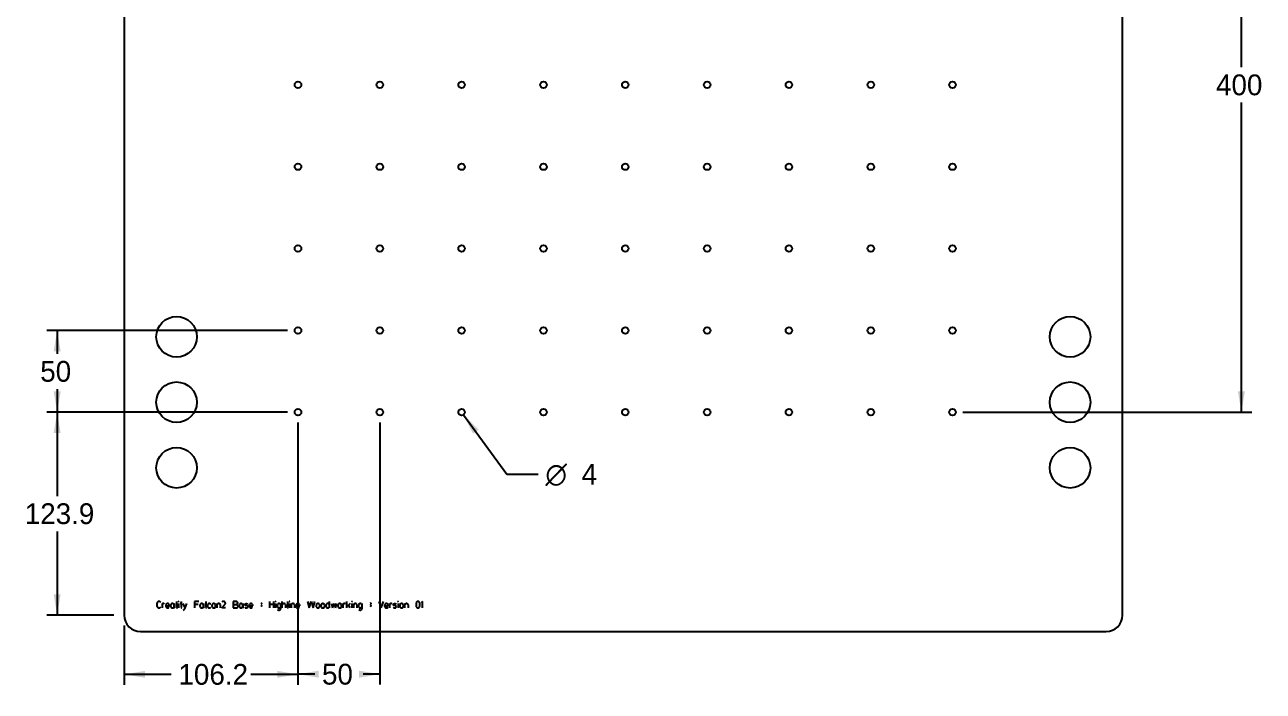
# Model space of a CAD drawing. Header units: millimetres. Extents: x -41 to 716, y -17 to 798.
# Drawn here: x -41 to 716, y -17 to 391 of the extents above; entities that cross this region are included whole.
import ezdxf
from ezdxf.enums import TextEntityAlignment as Align

# ---------------------------------------------------------------- set-up
doc = ezdxf.new("R2010")
doc.units = ezdxf.units.MM
for name, color, linetype in [('Alignment_Hole_Dimensions', 7, 'Continuous'), ('Alignment_Holes', 7, 'Continuous'), ('Feet_Insets', 7, 'Continuous'), ('Highline_Woodworking', 7, 'Continuous'), ('Outside_Edge', 7, 'Continuous')]:
    doc.layers.add(name, color=color, linetype=linetype)
doc.styles.add('SEACAD_Solid_Edge_ANSI', font='seans.ttf')
doc.styles.add('SEACAD_Solid_Edge_ANSI1_Symbols', font='semeca1.ttf')
doc.dimstyles.new('ANSI_(mm)', dxfattribs={"dimtxt": 12.7, "dimasz": 12.7, "dimexe": 6.35, "dimexo": 6.35, "dimgap": 3.175, "dimtad": 0, "dimtih": 1, "dimtoh": 1, "dimdsep": 46, "dimtxsty": 'SEACAD_Solid_Edge_ANSI', "dimblk1": '_SE_FILLED', "dimblk2": '_SE_FILLED', "dimsah": 1, "dimcen": 6.35, "dimadec": 0, "dimazin": 0, "dimtfac": 0.8, "dimtofl": 0, "dimtmove": 0, "dimatfit": 3, "dimfxl": 1, "dimtolj": 1, "dimarcsym": 0})

# ---------------------------------------------------------------- blocks, each defined once
blk = doc.blocks.new('SE1')
at = {"layer": 'Outside_Edge', "color": 7, "linetype": 'Continuous'}
for p, q in [((620, 724), (30, 724)), ((20, 714), (20, 30)), ((630, 30), (630, 714)), ((30, 20), (620, 20))]:
    blk.add_line(p, q, dxfattribs=at)
for centre, start, end in [((30, 714), 90, 180), ((620, 714), 0, 90), ((30, 30), 180, 270), ((620, 30), 270, 0)]:
    blk.add_arc(centre, 10, start, end, dxfattribs=at)
blk = doc.blocks.new('SE')
at = {"layer": 'Outside_Edge'}
blk.add_blockref('SE1', (0, 0), dxfattribs=at)
blk = doc.blocks.new('SE3')
at = {"layer": 'Highline_Woodworking', "color": 7, "linetype": 'Continuous'}
for p, q in [((40.25, 37.875), (40.125, 37.625)), ((40.5, 38.125), (40.25, 37.875)), ((40.75, 38.25), (40.5, 38.125)), ((41.125, 38.375), (40.75, 38.25)), ((41.375, 38.375), (41.125, 38.375)), ((41.75, 38.25), (41.375, 38.375)), ((42, 38.125), (41.75, 38.25)), ((42.25, 37.875), (42, 38.125)), ((42.375, 37.625), (42.25, 37.875)), ((40.125, 37.625), (40, 37.125)), ((40, 37.125), (40, 35.625)), ((40, 35.625), (40.125, 35.125)), ((40.125, 35.125), (40.25, 34.875)), ((40.25, 34.875), (40.5, 34.625)), ((40.5, 34.625), (40.75, 34.5)), ((40.75, 34.5), (41.125, 34.375)), ((41.125, 34.375), (41.375, 34.375)), ((41.375, 34.375), (41.75, 34.5)), ((41.75, 34.5), (42, 34.625)), ((42, 34.625), (42.25, 34.875)), ((42.25, 34.875), (42.375, 35.125))]:
    blk.add_line(p, q, dxfattribs=at)
blk = doc.blocks.new('SE2')
at = {"layer": 'Highline_Woodworking'}
blk.add_blockref('SE3', (0, 0), dxfattribs=at)
blk = doc.blocks.new('SE5')
at = {"layer": 'Highline_Woodworking', "color": 7, "linetype": 'Continuous'}
for p, q in [((43.25, 36.625), (43.125, 36.25)), ((43.5, 36.875), (43.25, 36.625)), ((43.875, 37), (43.5, 36.875)), ((44.125, 37), (43.875, 37)), ((44.5, 36.875), (44.125, 37)), ((44.625, 36.75), (44.5, 36.875))]:
    blk.add_line(p, q, dxfattribs=at)
blk = doc.blocks.new('SE4')
at = {"layer": 'Highline_Woodworking'}
blk.add_blockref('SE5', (0, 0), dxfattribs=at)
blk = doc.blocks.new('SE7')
at = {"layer": 'Highline_Woodworking', "color": 7, "linetype": 'Continuous'}
for p, q in [((45.5, 36.375), (45.375, 36)), ((45.375, 36), (45.375, 35.375)), ((45.375, 35.75), (47.625, 35.75)), ((45.375, 35.375), (45.5, 35)), ((45.75, 36.75), (45.5, 36.375)), ((45.5, 35), (45.75, 34.625)), ((46, 36.875), (45.75, 36.75)), ((45.75, 34.625), (46, 34.5)), ((46.375, 37), (46, 36.875)), ((46, 34.5), (46.375, 34.375)), ((46.625, 37), (46.375, 37)), ((46.375, 34.375), (46.625, 34.375)), ((47, 36.875), (46.625, 37)), ((46.625, 34.375), (47, 34.5)), ((47.25, 36.75), (47, 36.875)), ((47, 34.5), (47.25, 34.625)), ((47.5, 36.375), (47.25, 36.75)), ((47.25, 34.625), (47.5, 34.875)), ((47.625, 36), (47.5, 36.375)), ((47.625, 35.75), (47.625, 36))]:
    blk.add_line(p, q, dxfattribs=at)
blk = doc.blocks.new('SE6')
at = {"layer": 'Highline_Woodworking'}
blk.add_blockref('SE7', (0, 0), dxfattribs=at)
blk = doc.blocks.new('SE9')
at = {"layer": 'Highline_Woodworking', "color": 7, "linetype": 'Continuous'}
for p, q in [((48.5, 36.375), (48.375, 35.875)), ((48.375, 35.875), (48.375, 35.375)), ((48.375, 35.375), (48.5, 35)), ((48.75, 36.75), (48.5, 36.375)), ((48.5, 35), (48.75, 34.625)), ((49, 36.875), (48.75, 36.75)), ((48.75, 34.625), (49, 34.5)), ((49.375, 37), (49, 36.875)), ((49, 34.5), (49.375, 34.375)), ((49.625, 37), (49.375, 37)), ((49.375, 34.375), (49.625, 34.375)), ((50, 36.875), (49.625, 37)), ((49.625, 34.375), (50, 34.5)), ((50.25, 36.75), (50, 36.875)), ((50, 34.5), (50.25, 34.625)), ((50.5, 36.375), (50.25, 36.75)), ((50.25, 34.625), (50.5, 35)), ((50.625, 36), (50.5, 36.375)), ((50.5, 35), (50.625, 35.375)), ((50.625, 35.375), (50.625, 36))]:
    blk.add_line(p, q, dxfattribs=at)
blk = doc.blocks.new('SE8')
at = {"layer": 'Highline_Woodworking'}
blk.add_blockref('SE9', (0, 0), dxfattribs=at)
blk = doc.blocks.new('SE11')
at = {"layer": 'Highline_Woodworking', "color": 7, "linetype": 'Continuous'}
for p, q in [((50.625, 37), (50.625, 34.75)), ((50.625, 34.75), (51, 34.375))]:
    blk.add_line(p, q, dxfattribs=at)
blk = doc.blocks.new('SE10')
at = {"layer": 'Highline_Woodworking'}
blk.add_blockref('SE11', (0, 0), dxfattribs=at)
blk = doc.blocks.new('SE13')
at = {"layer": 'Highline_Woodworking', "color": 7, "linetype": 'Continuous'}
for p, q in [((52, 38.375), (52, 34.625)), ((52, 34.625), (52.25, 34.375)), ((52.25, 34.375), (52.5, 34.375))]:
    blk.add_line(p, q, dxfattribs=at)
blk = doc.blocks.new('SE12')
at = {"layer": 'Highline_Woodworking'}
blk.add_blockref('SE13', (0, 0), dxfattribs=at)
blk = doc.blocks.new('SE15')
at = {"layer": 'Highline_Woodworking', "color": 7, "linetype": 'Continuous'}
for p, q in [((53.25, 38.375), (53.125, 38.25)), ((53.125, 38.25), (53.25, 38.125)), ((53.375, 38.25), (53.25, 38.375)), ((53.25, 38.125), (53.375, 38.25))]:
    blk.add_line(p, q, dxfattribs=at)
blk = doc.blocks.new('SE14')
at = {"layer": 'Highline_Woodworking'}
blk.add_blockref('SE15', (0, 0), dxfattribs=at)
blk = doc.blocks.new('SE17')
at = {"layer": 'Highline_Woodworking', "color": 7, "linetype": 'Continuous'}
for p, q in [((54.75, 38.375), (54.75, 34.625)), ((54.75, 34.625), (55, 34.375)), ((55, 34.375), (55.25, 34.375))]:
    blk.add_line(p, q, dxfattribs=at)
blk = doc.blocks.new('SE16')
at = {"layer": 'Highline_Woodworking'}
blk.add_blockref('SE17', (0, 0), dxfattribs=at)
blk = doc.blocks.new('SE19')
at = {"layer": 'Highline_Woodworking', "color": 7, "linetype": 'Continuous'}
for p, q in [((56, 33), (56.5, 33.125)), ((56.5, 33.125), (57, 33.75)), ((57, 33.75), (58.25, 37))]:
    blk.add_line(p, q, dxfattribs=at)
blk = doc.blocks.new('SE18')
at = {"layer": 'Highline_Woodworking'}
blk.add_blockref('SE19', (0, 0), dxfattribs=at)
blk = doc.blocks.new('SE21')
at = {"layer": 'Highline_Woodworking', "color": 7, "linetype": 'Continuous'}
for p, q in [((65.625, 38.375), (63, 38.375)), ((63, 38.375), (63, 34.375))]:
    blk.add_line(p, q, dxfattribs=at)
blk = doc.blocks.new('SE20')
at = {"layer": 'Highline_Woodworking'}
blk.add_blockref('SE21', (0, 0), dxfattribs=at)
blk = doc.blocks.new('SE23')
at = {"layer": 'Highline_Woodworking', "color": 7, "linetype": 'Continuous'}
for p, q in [((66.375, 36.375), (66.25, 35.875)), ((66.25, 35.875), (66.25, 35.375)), ((66.25, 35.375), (66.375, 35)), ((66.625, 36.75), (66.375, 36.375)), ((66.375, 35), (66.625, 34.625)), ((66.875, 36.875), (66.625, 36.75)), ((66.625, 34.625), (66.875, 34.5)), ((67.25, 37), (66.875, 36.875)), ((66.875, 34.5), (67.25, 34.375)), ((67.5, 37), (67.25, 37)), ((67.25, 34.375), (67.5, 34.375)), ((67.875, 36.875), (67.5, 37)), ((67.5, 34.375), (67.875, 34.5)), ((68.125, 36.75), (67.875, 36.875)), ((67.875, 34.5), (68.125, 34.625)), ((68.375, 36.375), (68.125, 36.75)), ((68.125, 34.625), (68.375, 35)), ((68.5, 36), (68.375, 36.375)), ((68.375, 35), (68.5, 35.375)), ((68.5, 35.375), (68.5, 36))]:
    blk.add_line(p, q, dxfattribs=at)
blk = doc.blocks.new('SE22')
at = {"layer": 'Highline_Woodworking'}
blk.add_blockref('SE23', (0, 0), dxfattribs=at)
blk = doc.blocks.new('SE25')
at = {"layer": 'Highline_Woodworking', "color": 7, "linetype": 'Continuous'}
for p, q in [((68.5, 37), (68.5, 34.75)), ((68.5, 34.75), (68.875, 34.375))]:
    blk.add_line(p, q, dxfattribs=at)
blk = doc.blocks.new('SE24')
at = {"layer": 'Highline_Woodworking'}
blk.add_blockref('SE25', (0, 0), dxfattribs=at)
blk = doc.blocks.new('SE27')
at = {"layer": 'Highline_Woodworking', "color": 7, "linetype": 'Continuous'}
for p, q in [((69.875, 38.375), (69.875, 34.625)), ((69.875, 34.625), (70.125, 34.375)), ((70.125, 34.375), (70.375, 34.375))]:
    blk.add_line(p, q, dxfattribs=at)
blk = doc.blocks.new('SE26')
at = {"layer": 'Highline_Woodworking'}
blk.add_blockref('SE27', (0, 0), dxfattribs=at)
blk = doc.blocks.new('SE29')
at = {"layer": 'Highline_Woodworking', "color": 7, "linetype": 'Continuous'}
for p, q in [((71, 36.375), (70.875, 36)), ((70.875, 36), (70.875, 35.375)), ((70.875, 35.375), (71, 35)), ((71.5, 36.875), (71, 36.375)), ((71, 35), (71.25, 34.625)), ((71.25, 34.625), (71.5, 34.5)), ((71.875, 37), (71.5, 36.875)), ((71.5, 34.5), (71.875, 34.375)), ((72.125, 37), (71.875, 37)), ((71.875, 34.375), (72.125, 34.375)), ((72.5, 36.875), (72.125, 37)), ((72.125, 34.375), (72.5, 34.5)), ((72.75, 36.75), (72.5, 36.875)), ((72.5, 34.5), (72.75, 34.625)), ((72.875, 36.625), (72.75, 36.75)), ((72.75, 34.625), (72.875, 34.75))]:
    blk.add_line(p, q, dxfattribs=at)
blk = doc.blocks.new('SE28')
at = {"layer": 'Highline_Woodworking'}
blk.add_blockref('SE29', (0, 0), dxfattribs=at)
blk = doc.blocks.new('SE31')
at = {"layer": 'Highline_Woodworking', "color": 7, "linetype": 'Continuous'}
for p, q in [((73.75, 36.375), (73.625, 35.875)), ((73.625, 35.875), (73.625, 35.375)), ((73.625, 35.375), (73.75, 35)), ((74, 36.75), (73.75, 36.375)), ((73.75, 35), (74, 34.625)), ((74.25, 36.875), (74, 36.75)), ((74, 34.625), (74.25, 34.5)), ((74.625, 37), (74.25, 36.875)), ((74.25, 34.5), (74.625, 34.375)), ((74.875, 37), (74.625, 37)), ((74.625, 34.375), (74.875, 34.375)), ((75.25, 36.875), (74.875, 37)), ((74.875, 34.375), (75.25, 34.5)), ((75.5, 36.75), (75.25, 36.875)), ((75.25, 34.5), (75.5, 34.625)), ((75.75, 36.375), (75.5, 36.75)), ((75.5, 34.625), (75.75, 35)), ((75.875, 36), (75.75, 36.375)), ((75.75, 35), (75.875, 35.375)), ((75.875, 35.375), (75.875, 36))]:
    blk.add_line(p, q, dxfattribs=at)
blk = doc.blocks.new('SE30')
at = {"layer": 'Highline_Woodworking'}
blk.add_blockref('SE31', (0, 0), dxfattribs=at)
blk = doc.blocks.new('SE33')
at = {"layer": 'Highline_Woodworking', "color": 7, "linetype": 'Continuous'}
for p, q in [((76.75, 36.375), (76.625, 36)), ((77, 36.75), (76.75, 36.375)), ((77.25, 36.875), (77, 36.75)), ((77.625, 37), (77.25, 36.875)), ((77.875, 37), (77.625, 37)), ((78.25, 36.875), (77.875, 37)), ((78.5, 36.75), (78.25, 36.875)), ((78.75, 36.375), (78.5, 36.75)), ((78.875, 36), (78.75, 36.375)), ((78.875, 34.375), (78.875, 36))]:
    blk.add_line(p, q, dxfattribs=at)
blk = doc.blocks.new('SE32')
at = {"layer": 'Highline_Woodworking'}
blk.add_blockref('SE33', (0, 0), dxfattribs=at)
blk = doc.blocks.new('SE35')
at = {"layer": 'Highline_Woodworking', "color": 7, "linetype": 'Continuous'}
for p, q in [((79.875, 38.125), (79.625, 37.875)), ((80.125, 38.25), (79.875, 38.125)), ((80.5, 38.375), (80.125, 38.25)), ((80.75, 38.375), (80.5, 38.375)), ((81.25, 38.25), (80.75, 38.375)), ((81.5, 38.125), (81.25, 38.25)), ((81.75, 37.75), (81.5, 38.125)), ((79.625, 34.375), (81.75, 36.75)), ((81.875, 34.375), (79.625, 34.375)), ((81.875, 37.375), (81.75, 37.75)), ((81.75, 36.75), (81.875, 37.125)), ((81.875, 37.125), (81.875, 37.375))]:
    blk.add_line(p, q, dxfattribs=at)
blk = doc.blocks.new('SE34')
at = {"layer": 'Highline_Woodworking'}
blk.add_blockref('SE35', (0, 0), dxfattribs=at)
blk = doc.blocks.new('SE37')
at = {"layer": 'Highline_Woodworking', "color": 7, "linetype": 'Continuous'}
for p, q in [((88.375, 38.375), (86.625, 38.375)), ((86.625, 38.375), (86.625, 34.375)), ((88.875, 38.25), (88.375, 38.375)), ((89.25, 37.875), (88.875, 38.25)), ((89.375, 37.5), (89.25, 37.875)), ((86.625, 36.375), (88.375, 36.375)), ((88.375, 36.375), (88.875, 36.5)), ((88.875, 36.5), (89.25, 36.875)), ((89.25, 36.875), (89.375, 37.25)), ((89.375, 37.25), (89.375, 37.5))]:
    blk.add_line(p, q, dxfattribs=at)
blk = doc.blocks.new('SE36')
at = {"layer": 'Highline_Woodworking'}
blk.add_blockref('SE37', (0, 0), dxfattribs=at)
blk = doc.blocks.new('SE39')
at = {"layer": 'Highline_Woodworking', "color": 7, "linetype": 'Continuous'}
for p, q in [((86.625, 34.375), (88.625, 34.375)), ((88.625, 36.375), (88.375, 36.375)), ((89.125, 36.25), (88.625, 36.375)), ((88.625, 34.375), (89.125, 34.5)), ((89.5, 35.875), (89.125, 36.25)), ((89.125, 34.5), (89.5, 34.875)), ((89.625, 35.5), (89.5, 35.875)), ((89.5, 34.875), (89.625, 35.25)), ((89.625, 35.25), (89.625, 35.5))]:
    blk.add_line(p, q, dxfattribs=at)
blk = doc.blocks.new('SE38')
at = {"layer": 'Highline_Woodworking'}
blk.add_blockref('SE39', (0, 0), dxfattribs=at)
blk = doc.blocks.new('SE41')
at = {"layer": 'Highline_Woodworking', "color": 7, "linetype": 'Continuous'}
for p, q in [((90.375, 36.375), (90.25, 35.875)), ((90.25, 35.875), (90.25, 35.375)), ((90.25, 35.375), (90.375, 35)), ((90.625, 36.75), (90.375, 36.375)), ((90.375, 35), (90.625, 34.625)), ((90.875, 36.875), (90.625, 36.75)), ((90.625, 34.625), (90.875, 34.5)), ((91.25, 37), (90.875, 36.875)), ((90.875, 34.5), (91.25, 34.375)), ((91.5, 37), (91.25, 37)), ((91.25, 34.375), (91.5, 34.375)), ((91.875, 36.875), (91.5, 37)), ((91.5, 34.375), (91.875, 34.5)), ((92.125, 36.75), (91.875, 36.875)), ((91.875, 34.5), (92.125, 34.625)), ((92.375, 36.375), (92.125, 36.75)), ((92.125, 34.625), (92.375, 35)), ((92.5, 36), (92.375, 36.375)), ((92.375, 35), (92.5, 35.375)), ((92.5, 35.375), (92.5, 36))]:
    blk.add_line(p, q, dxfattribs=at)
blk = doc.blocks.new('SE40')
at = {"layer": 'Highline_Woodworking'}
blk.add_blockref('SE41', (0, 0), dxfattribs=at)
blk = doc.blocks.new('SE43')
at = {"layer": 'Highline_Woodworking', "color": 7, "linetype": 'Continuous'}
for p, q in [((92.5, 37), (92.5, 34.75)), ((92.5, 34.75), (92.875, 34.375))]:
    blk.add_line(p, q, dxfattribs=at)
blk = doc.blocks.new('SE42')
at = {"layer": 'Highline_Woodworking'}
blk.add_blockref('SE43', (0, 0), dxfattribs=at)
blk = doc.blocks.new('SE45')
at = {"layer": 'Highline_Woodworking', "color": 7, "linetype": 'Continuous'}
for p, q in [((93.625, 34.75), (94, 34.5)), ((93.75, 36.5), (93.875, 36.75)), ((93.75, 36.25), (93.75, 36.5)), ((93.875, 36), (93.75, 36.25)), ((93.875, 36.75), (94, 36.875)), ((94, 35.875), (93.875, 36)), ((94, 36.875), (94.5, 37)), ((95.125, 35.625), (94, 35.875)), ((94, 34.5), (94.5, 34.375)), ((94.5, 37), (94.75, 37)), ((94.5, 34.375), (94.875, 34.375)), ((94.75, 37), (95.25, 36.875)), ((94.875, 34.375), (95.25, 34.5)), ((95.5, 35.375), (95.125, 35.625)), ((95.25, 36.875), (95.375, 36.75)), ((95.25, 34.5), (95.5, 34.75)), ((95.625, 35.125), (95.5, 35.375)), ((95.5, 34.75), (95.625, 35)), ((95.625, 35), (95.625, 35.125))]:
    blk.add_line(p, q, dxfattribs=at)
blk = doc.blocks.new('SE44')
at = {"layer": 'Highline_Woodworking'}
blk.add_blockref('SE45', (0, 0), dxfattribs=at)
blk = doc.blocks.new('SE47')
at = {"layer": 'Highline_Woodworking', "color": 7, "linetype": 'Continuous'}
for p, q in [((96.5, 36.375), (96.375, 36)), ((96.375, 36), (96.375, 35.375)), ((96.375, 35.75), (98.625, 35.75)), ((96.375, 35.375), (96.5, 35)), ((96.75, 36.75), (96.5, 36.375)), ((96.5, 35), (96.75, 34.625)), ((97, 36.875), (96.75, 36.75)), ((96.75, 34.625), (97, 34.5)), ((97.375, 37), (97, 36.875)), ((97, 34.5), (97.375, 34.375)), ((97.625, 37), (97.375, 37)), ((97.375, 34.375), (97.625, 34.375)), ((98, 36.875), (97.625, 37)), ((97.625, 34.375), (98, 34.5)), ((98.25, 36.75), (98, 36.875)), ((98, 34.5), (98.25, 34.625)), ((98.5, 36.375), (98.25, 36.75)), ((98.25, 34.625), (98.5, 34.875)), ((98.625, 36), (98.5, 36.375)), ((98.625, 35.75), (98.625, 36))]:
    blk.add_line(p, q, dxfattribs=at)
blk = doc.blocks.new('SE46')
at = {"layer": 'Highline_Woodworking'}
blk.add_blockref('SE47', (0, 0), dxfattribs=at)
blk = doc.blocks.new('SE49')
at = {"layer": 'Highline_Woodworking', "color": 7, "linetype": 'Continuous'}
for p, q in [((103.875, 37.375), (103.625, 37.125)), ((103.625, 37.125), (103.875, 36.875)), ((103.875, 37.375), (103.875, 36.875)), ((104.125, 37.125), (103.875, 37.375)), ((103.875, 36.875), (104.125, 37.125))]:
    blk.add_line(p, q, dxfattribs=at)
blk = doc.blocks.new('SE48')
at = {"layer": 'Highline_Woodworking'}
blk.add_blockref('SE49', (0, 0), dxfattribs=at)
blk = doc.blocks.new('SE51')
at = {"layer": 'Highline_Woodworking', "color": 7, "linetype": 'Continuous'}
for p, q in [((103.875, 35.875), (103.625, 35.625)), ((103.625, 35.625), (103.875, 35.375)), ((103.875, 35.875), (103.875, 35.375)), ((104.125, 35.625), (103.875, 35.875)), ((103.875, 35.375), (104.125, 35.625))]:
    blk.add_line(p, q, dxfattribs=at)
blk = doc.blocks.new('SE50')
at = {"layer": 'Highline_Woodworking'}
blk.add_blockref('SE51', (0, 0), dxfattribs=at)
blk = doc.blocks.new('SE53')
at = {"layer": 'Highline_Woodworking', "color": 7, "linetype": 'Continuous'}
for p, q in [((112.5, 38.375), (112.375, 38.25)), ((112.375, 38.25), (112.5, 38.125)), ((112.625, 38.25), (112.5, 38.375)), ((112.5, 38.125), (112.625, 38.25))]:
    blk.add_line(p, q, dxfattribs=at)
blk = doc.blocks.new('SE52')
at = {"layer": 'Highline_Woodworking'}
blk.add_blockref('SE53', (0, 0), dxfattribs=at)
blk = doc.blocks.new('SE55')
at = {"layer": 'Highline_Woodworking', "color": 7, "linetype": 'Continuous'}
for p, q in [((113.625, 36.375), (113.5, 35.875)), ((113.5, 35.875), (113.5, 35.375)), ((113.5, 35.375), (113.625, 35)), ((113.875, 36.75), (113.625, 36.375)), ((113.625, 35), (113.875, 34.625)), ((114.125, 36.875), (113.875, 36.75)), ((113.875, 34.625), (114.125, 34.5)), ((114.5, 37), (114.125, 36.875)), ((114.125, 34.5), (114.5, 34.375)), ((114.75, 37), (114.5, 37)), ((114.5, 34.375), (114.75, 34.375)), ((115.125, 36.875), (114.75, 37)), ((114.75, 34.375), (115.125, 34.5)), ((115.375, 36.75), (115.125, 36.875)), ((115.125, 34.5), (115.375, 34.625)), ((115.625, 36.375), (115.375, 36.75)), ((115.375, 34.625), (115.625, 35)), ((115.75, 36), (115.625, 36.375)), ((115.625, 35), (115.75, 35.375)), ((115.75, 35.375), (115.75, 36))]:
    blk.add_line(p, q, dxfattribs=at)
blk = doc.blocks.new('SE54')
at = {"layer": 'Highline_Woodworking'}
blk.add_blockref('SE55', (0, 0), dxfattribs=at)
blk = doc.blocks.new('SE57')
at = {"layer": 'Highline_Woodworking', "color": 7, "linetype": 'Continuous'}
for p, q in [((113.75, 33.375), (114.125, 33.125)), ((114.125, 33.125), (114.5, 33)), ((114.5, 33), (114.75, 33)), ((114.75, 33), (115.125, 33.125)), ((115.125, 33.125), (115.375, 33.25)), ((115.375, 33.25), (115.625, 33.625)), ((115.625, 33.625), (115.75, 34)), ((115.75, 34), (115.75, 37))]:
    blk.add_line(p, q, dxfattribs=at)
blk = doc.blocks.new('SE56')
at = {"layer": 'Highline_Woodworking'}
blk.add_blockref('SE57', (0, 0), dxfattribs=at)
blk = doc.blocks.new('SE59')
at = {"layer": 'Highline_Woodworking', "color": 7, "linetype": 'Continuous'}
for p, q in [((116.625, 36.375), (116.5, 36)), ((116.875, 36.75), (116.625, 36.375)), ((117.125, 36.875), (116.875, 36.75)), ((117.5, 37), (117.125, 36.875)), ((117.75, 37), (117.5, 37)), ((118.125, 36.875), (117.75, 37)), ((118.375, 36.75), (118.125, 36.875)), ((118.625, 36.375), (118.375, 36.75)), ((118.75, 36), (118.625, 36.375)), ((118.75, 34.375), (118.75, 36))]:
    blk.add_line(p, q, dxfattribs=at)
blk = doc.blocks.new('SE58')
at = {"layer": 'Highline_Woodworking'}
blk.add_blockref('SE59', (0, 0), dxfattribs=at)
blk = doc.blocks.new('SE61')
at = {"layer": 'Highline_Woodworking', "color": 7, "linetype": 'Continuous'}
for p, q in [((119.75, 38.375), (119.75, 34.625)), ((119.75, 34.625), (120, 34.375)), ((120, 34.375), (120.25, 34.375))]:
    blk.add_line(p, q, dxfattribs=at)
blk = doc.blocks.new('SE60')
at = {"layer": 'Highline_Woodworking'}
blk.add_blockref('SE61', (0, 0), dxfattribs=at)
blk = doc.blocks.new('SE63')
at = {"layer": 'Highline_Woodworking', "color": 7, "linetype": 'Continuous'}
for p, q in [((121, 38.375), (120.875, 38.25)), ((120.875, 38.25), (121, 38.125)), ((121.125, 38.25), (121, 38.375)), ((121, 38.125), (121.125, 38.25))]:
    blk.add_line(p, q, dxfattribs=at)
blk = doc.blocks.new('SE62')
at = {"layer": 'Highline_Woodworking'}
blk.add_blockref('SE63', (0, 0), dxfattribs=at)
blk = doc.blocks.new('SE65')
at = {"layer": 'Highline_Woodworking', "color": 7, "linetype": 'Continuous'}
for p, q in [((122.125, 36.375), (122, 36)), ((122.375, 36.75), (122.125, 36.375)), ((122.625, 36.875), (122.375, 36.75)), ((123, 37), (122.625, 36.875)), ((123.25, 37), (123, 37)), ((123.625, 36.875), (123.25, 37)), ((123.875, 36.75), (123.625, 36.875)), ((124.125, 36.375), (123.875, 36.75)), ((124.25, 36), (124.125, 36.375)), ((124.25, 34.375), (124.25, 36))]:
    blk.add_line(p, q, dxfattribs=at)
blk = doc.blocks.new('SE64')
at = {"layer": 'Highline_Woodworking'}
blk.add_blockref('SE65', (0, 0), dxfattribs=at)
blk = doc.blocks.new('SE67')
at = {"layer": 'Highline_Woodworking', "color": 7, "linetype": 'Continuous'}
for p, q in [((125.125, 36.375), (125, 36)), ((125, 36), (125, 35.375)), ((125, 35.75), (127.25, 35.75)), ((125, 35.375), (125.125, 35)), ((125.375, 36.75), (125.125, 36.375)), ((125.125, 35), (125.375, 34.625)), ((125.625, 36.875), (125.375, 36.75)), ((125.375, 34.625), (125.625, 34.5)), ((126, 37), (125.625, 36.875)), ((125.625, 34.5), (126, 34.375)), ((126.25, 37), (126, 37)), ((126, 34.375), (126.25, 34.375)), ((126.625, 36.875), (126.25, 37)), ((126.25, 34.375), (126.625, 34.5)), ((126.875, 36.75), (126.625, 36.875)), ((126.625, 34.5), (126.875, 34.625)), ((127.125, 36.375), (126.875, 36.75)), ((126.875, 34.625), (127.125, 34.875)), ((127.25, 36), (127.125, 36.375)), ((127.25, 35.75), (127.25, 36))]:
    blk.add_line(p, q, dxfattribs=at)
blk = doc.blocks.new('SE66')
at = {"layer": 'Highline_Woodworking'}
blk.add_blockref('SE67', (0, 0), dxfattribs=at)
blk = doc.blocks.new('SE69')
at = {"layer": 'Highline_Woodworking', "color": 7, "linetype": 'Continuous'}
for p, q in [((132, 38.375), (133.125, 34.375)), ((133.125, 34.375), (134.25, 38.375)), ((134.25, 38.375), (135.375, 34.375)), ((135.375, 34.375), (136.5, 38.375))]:
    blk.add_line(p, q, dxfattribs=at)
blk = doc.blocks.new('SE68')
at = {"layer": 'Highline_Woodworking'}
blk.add_blockref('SE69', (0, 0), dxfattribs=at)
blk = doc.blocks.new('SE71')
at = {"layer": 'Highline_Woodworking', "color": 7, "linetype": 'Continuous'}
for p, q in [((137.375, 36.375), (137.25, 35.875)), ((137.25, 35.875), (137.25, 35.375)), ((137.25, 35.375), (137.375, 35)), ((137.625, 36.75), (137.375, 36.375)), ((137.375, 35), (137.625, 34.625)), ((137.875, 36.875), (137.625, 36.75)), ((137.625, 34.625), (137.875, 34.5)), ((138.25, 37), (137.875, 36.875)), ((137.875, 34.5), (138.25, 34.375)), ((138.5, 37), (138.25, 37)), ((138.25, 34.375), (138.5, 34.375)), ((138.875, 36.875), (138.5, 37)), ((138.5, 34.375), (138.875, 34.5)), ((139.125, 36.75), (138.875, 36.875)), ((138.875, 34.5), (139.125, 34.625)), ((139.375, 36.375), (139.125, 36.75)), ((139.125, 34.625), (139.375, 35)), ((139.5, 36), (139.375, 36.375)), ((139.375, 35), (139.5, 35.375)), ((139.5, 35.375), (139.5, 36))]:
    blk.add_line(p, q, dxfattribs=at)
blk = doc.blocks.new('SE70')
at = {"layer": 'Highline_Woodworking'}
blk.add_blockref('SE71', (0, 0), dxfattribs=at)
blk = doc.blocks.new('SE73')
at = {"layer": 'Highline_Woodworking', "color": 7, "linetype": 'Continuous'}
for p, q in [((140.375, 36.375), (140.25, 35.875)), ((140.25, 35.875), (140.25, 35.375)), ((140.25, 35.375), (140.375, 35)), ((140.625, 36.75), (140.375, 36.375)), ((140.375, 35), (140.625, 34.625)), ((140.875, 36.875), (140.625, 36.75)), ((140.625, 34.625), (140.875, 34.5)), ((141.25, 37), (140.875, 36.875)), ((140.875, 34.5), (141.25, 34.375)), ((141.5, 37), (141.25, 37)), ((141.25, 34.375), (141.5, 34.375)), ((141.875, 36.875), (141.5, 37)), ((141.5, 34.375), (141.875, 34.5)), ((142.125, 36.75), (141.875, 36.875)), ((141.875, 34.5), (142.125, 34.625)), ((142.375, 36.375), (142.125, 36.75)), ((142.125, 34.625), (142.375, 35)), ((142.5, 36), (142.375, 36.375)), ((142.375, 35), (142.5, 35.375)), ((142.5, 35.375), (142.5, 36))]:
    blk.add_line(p, q, dxfattribs=at)
blk = doc.blocks.new('SE72')
at = {"layer": 'Highline_Woodworking'}
blk.add_blockref('SE73', (0, 0), dxfattribs=at)
blk = doc.blocks.new('SE75')
at = {"layer": 'Highline_Woodworking', "color": 7, "linetype": 'Continuous'}
for p, q in [((143.375, 36.375), (143.25, 35.875)), ((143.25, 35.875), (143.25, 35.375)), ((143.25, 35.375), (143.375, 35)), ((143.625, 36.75), (143.375, 36.375)), ((143.375, 35), (143.625, 34.625)), ((143.875, 36.875), (143.625, 36.75)), ((143.625, 34.625), (143.875, 34.5)), ((144.25, 37), (143.875, 36.875)), ((143.875, 34.5), (144.25, 34.375)), ((144.5, 37), (144.25, 37)), ((144.25, 34.375), (144.5, 34.375)), ((144.875, 36.875), (144.5, 37)), ((144.5, 34.375), (144.875, 34.5)), ((145.125, 36.75), (144.875, 36.875)), ((144.875, 34.5), (145.125, 34.625)), ((145.375, 36.375), (145.125, 36.75)), ((145.125, 34.625), (145.375, 35)), ((145.5, 36), (145.375, 36.375)), ((145.375, 35), (145.5, 35.375)), ((145.5, 35.375), (145.5, 36))]:
    blk.add_line(p, q, dxfattribs=at)
blk = doc.blocks.new('SE74')
at = {"layer": 'Highline_Woodworking'}
blk.add_blockref('SE75', (0, 0), dxfattribs=at)
blk = doc.blocks.new('SE77')
at = {"layer": 'Highline_Woodworking', "color": 7, "linetype": 'Continuous'}
for p, q in [((146.625, 37), (147.25, 34.375)), ((147.25, 34.375), (148.25, 37)), ((148.25, 37), (149.125, 34.375)), ((149.125, 34.375), (149.875, 37))]:
    blk.add_line(p, q, dxfattribs=at)
blk = doc.blocks.new('SE76')
at = {"layer": 'Highline_Woodworking'}
blk.add_blockref('SE77', (0, 0), dxfattribs=at)
blk = doc.blocks.new('SE79')
at = {"layer": 'Highline_Woodworking', "color": 7, "linetype": 'Continuous'}
for p, q in [((150.75, 36.375), (150.625, 35.875)), ((150.625, 35.875), (150.625, 35.375)), ((150.625, 35.375), (150.75, 35)), ((151, 36.75), (150.75, 36.375)), ((150.75, 35), (151, 34.625)), ((151.25, 36.875), (151, 36.75)), ((151, 34.625), (151.25, 34.5)), ((151.625, 37), (151.25, 36.875)), ((151.25, 34.5), (151.625, 34.375)), ((151.875, 37), (151.625, 37)), ((151.625, 34.375), (151.875, 34.375)), ((152.25, 36.875), (151.875, 37)), ((151.875, 34.375), (152.25, 34.5)), ((152.5, 36.75), (152.25, 36.875)), ((152.25, 34.5), (152.5, 34.625)), ((152.75, 36.375), (152.5, 36.75)), ((152.5, 34.625), (152.75, 35)), ((152.875, 36), (152.75, 36.375)), ((152.75, 35), (152.875, 35.375)), ((152.875, 35.375), (152.875, 36))]:
    blk.add_line(p, q, dxfattribs=at)
blk = doc.blocks.new('SE78')
at = {"layer": 'Highline_Woodworking'}
blk.add_blockref('SE79', (0, 0), dxfattribs=at)
blk = doc.blocks.new('SE81')
at = {"layer": 'Highline_Woodworking', "color": 7, "linetype": 'Continuous'}
for p, q in [((153.75, 36.625), (153.625, 36.25)), ((154, 36.875), (153.75, 36.625)), ((154.375, 37), (154, 36.875)), ((154.625, 37), (154.375, 37)), ((155, 36.875), (154.625, 37)), ((155.125, 36.75), (155, 36.875))]:
    blk.add_line(p, q, dxfattribs=at)
blk = doc.blocks.new('SE80')
at = {"layer": 'Highline_Woodworking'}
blk.add_blockref('SE81', (0, 0), dxfattribs=at)
blk = doc.blocks.new('SE83')
at = {"layer": 'Highline_Woodworking', "color": 7, "linetype": 'Continuous'}
for p, q in [((159.125, 38.375), (159, 38.25)), ((159, 38.25), (159.125, 38.125)), ((159.25, 38.25), (159.125, 38.375)), ((159.125, 38.125), (159.25, 38.25))]:
    blk.add_line(p, q, dxfattribs=at)
blk = doc.blocks.new('SE82')
at = {"layer": 'Highline_Woodworking'}
blk.add_blockref('SE83', (0, 0), dxfattribs=at)
blk = doc.blocks.new('SE85')
at = {"layer": 'Highline_Woodworking', "color": 7, "linetype": 'Continuous'}
for p, q in [((160.25, 36.375), (160.125, 36)), ((160.5, 36.75), (160.25, 36.375)), ((160.75, 36.875), (160.5, 36.75)), ((161.125, 37), (160.75, 36.875)), ((161.375, 37), (161.125, 37)), ((161.75, 36.875), (161.375, 37)), ((162, 36.75), (161.75, 36.875)), ((162.25, 36.375), (162, 36.75)), ((162.375, 36), (162.25, 36.375)), ((162.375, 34.375), (162.375, 36))]:
    blk.add_line(p, q, dxfattribs=at)
blk = doc.blocks.new('SE84')
at = {"layer": 'Highline_Woodworking'}
blk.add_blockref('SE85', (0, 0), dxfattribs=at)
blk = doc.blocks.new('SE87')
at = {"layer": 'Highline_Woodworking', "color": 7, "linetype": 'Continuous'}
for p, q in [((163.25, 36.375), (163.125, 35.875)), ((163.125, 35.875), (163.125, 35.375)), ((163.125, 35.375), (163.25, 35)), ((163.5, 36.75), (163.25, 36.375)), ((163.25, 35), (163.5, 34.625)), ((163.75, 36.875), (163.5, 36.75)), ((163.5, 34.625), (163.75, 34.5)), ((164.125, 37), (163.75, 36.875)), ((163.75, 34.5), (164.125, 34.375)), ((164.375, 37), (164.125, 37)), ((164.125, 34.375), (164.375, 34.375)), ((164.75, 36.875), (164.375, 37)), ((164.375, 34.375), (164.75, 34.5)), ((165, 36.75), (164.75, 36.875)), ((164.75, 34.5), (165, 34.625)), ((165.25, 36.375), (165, 36.75)), ((165, 34.625), (165.25, 35)), ((165.375, 36), (165.25, 36.375)), ((165.25, 35), (165.375, 35.375)), ((165.375, 35.375), (165.375, 36))]:
    blk.add_line(p, q, dxfattribs=at)
blk = doc.blocks.new('SE86')
at = {"layer": 'Highline_Woodworking'}
blk.add_blockref('SE87', (0, 0), dxfattribs=at)
blk = doc.blocks.new('SE89')
at = {"layer": 'Highline_Woodworking', "color": 7, "linetype": 'Continuous'}
for p, q in [((163.375, 33.375), (163.75, 33.125)), ((163.75, 33.125), (164.125, 33)), ((164.125, 33), (164.375, 33)), ((164.375, 33), (164.75, 33.125)), ((164.75, 33.125), (165, 33.25)), ((165, 33.25), (165.25, 33.625)), ((165.25, 33.625), (165.375, 34)), ((165.375, 34), (165.375, 37))]:
    blk.add_line(p, q, dxfattribs=at)
blk = doc.blocks.new('SE88')
at = {"layer": 'Highline_Woodworking'}
blk.add_blockref('SE89', (0, 0), dxfattribs=at)
blk = doc.blocks.new('SE91')
at = {"layer": 'Highline_Woodworking', "color": 7, "linetype": 'Continuous'}
for p, q in [((170.625, 37.375), (170.375, 37.125)), ((170.375, 37.125), (170.625, 36.875)), ((170.625, 37.375), (170.625, 36.875)), ((170.875, 37.125), (170.625, 37.375)), ((170.625, 36.875), (170.875, 37.125))]:
    blk.add_line(p, q, dxfattribs=at)
blk = doc.blocks.new('SE90')
at = {"layer": 'Highline_Woodworking'}
blk.add_blockref('SE91', (0, 0), dxfattribs=at)
blk = doc.blocks.new('SE93')
at = {"layer": 'Highline_Woodworking', "color": 7, "linetype": 'Continuous'}
for p, q in [((170.625, 35.875), (170.375, 35.625)), ((170.375, 35.625), (170.625, 35.375)), ((170.625, 35.875), (170.625, 35.375)), ((170.875, 35.625), (170.625, 35.875)), ((170.625, 35.375), (170.875, 35.625))]:
    blk.add_line(p, q, dxfattribs=at)
blk = doc.blocks.new('SE92')
at = {"layer": 'Highline_Woodworking'}
blk.add_blockref('SE93', (0, 0), dxfattribs=at)
blk = doc.blocks.new('SE95')
at = {"layer": 'Highline_Woodworking', "color": 7, "linetype": 'Continuous'}
for p, q in [((175.625, 38.375), (177, 34.375)), ((177, 34.375), (178.375, 38.375))]:
    blk.add_line(p, q, dxfattribs=at)
blk = doc.blocks.new('SE94')
at = {"layer": 'Highline_Woodworking'}
blk.add_blockref('SE95', (0, 0), dxfattribs=at)
blk = doc.blocks.new('SE97')
at = {"layer": 'Highline_Woodworking', "color": 7, "linetype": 'Continuous'}
for p, q in [((179.25, 36.375), (179.125, 36)), ((179.125, 36), (179.125, 35.375)), ((179.125, 35.75), (181.375, 35.75)), ((179.125, 35.375), (179.25, 35)), ((179.5, 36.75), (179.25, 36.375)), ((179.25, 35), (179.5, 34.625)), ((179.75, 36.875), (179.5, 36.75)), ((179.5, 34.625), (179.75, 34.5)), ((180.125, 37), (179.75, 36.875)), ((179.75, 34.5), (180.125, 34.375)), ((180.375, 37), (180.125, 37)), ((180.125, 34.375), (180.375, 34.375)), ((180.75, 36.875), (180.375, 37)), ((180.375, 34.375), (180.75, 34.5)), ((181, 36.75), (180.75, 36.875)), ((180.75, 34.5), (181, 34.625)), ((181.25, 36.375), (181, 36.75)), ((181, 34.625), (181.25, 34.875)), ((181.375, 36), (181.25, 36.375)), ((181.375, 35.75), (181.375, 36))]:
    blk.add_line(p, q, dxfattribs=at)
blk = doc.blocks.new('SE96')
at = {"layer": 'Highline_Woodworking'}
blk.add_blockref('SE97', (0, 0), dxfattribs=at)
blk = doc.blocks.new('SE99')
at = {"layer": 'Highline_Woodworking', "color": 7, "linetype": 'Continuous'}
for p, q in [((182.25, 36.625), (182.125, 36.25)), ((182.5, 36.875), (182.25, 36.625)), ((182.875, 37), (182.5, 36.875)), ((183.125, 37), (182.875, 37)), ((183.5, 36.875), (183.125, 37)), ((183.625, 36.75), (183.5, 36.875))]:
    blk.add_line(p, q, dxfattribs=at)
blk = doc.blocks.new('SE98')
at = {"layer": 'Highline_Woodworking'}
blk.add_blockref('SE99', (0, 0), dxfattribs=at)
blk = doc.blocks.new('SE101')
at = {"layer": 'Highline_Woodworking', "color": 7, "linetype": 'Continuous'}
for p, q in [((184.375, 34.75), (184.75, 34.5)), ((184.5, 36.5), (184.625, 36.75)), ((184.5, 36.25), (184.5, 36.5)), ((184.625, 36), (184.5, 36.25)), ((184.625, 36.75), (184.75, 36.875)), ((184.75, 35.875), (184.625, 36)), ((184.75, 36.875), (185.25, 37)), ((185.875, 35.625), (184.75, 35.875)), ((184.75, 34.5), (185.25, 34.375)), ((185.25, 37), (185.5, 37)), ((185.25, 34.375), (185.625, 34.375)), ((185.5, 37), (186, 36.875)), ((185.625, 34.375), (186, 34.5)), ((186.25, 35.375), (185.875, 35.625)), ((186, 36.875), (186.125, 36.75)), ((186, 34.5), (186.25, 34.75)), ((186.375, 35.125), (186.25, 35.375)), ((186.25, 34.75), (186.375, 35)), ((186.375, 35), (186.375, 35.125))]:
    blk.add_line(p, q, dxfattribs=at)
blk = doc.blocks.new('SE100')
at = {"layer": 'Highline_Woodworking'}
blk.add_blockref('SE101', (0, 0), dxfattribs=at)
blk = doc.blocks.new('SE103')
at = {"layer": 'Highline_Woodworking', "color": 7, "linetype": 'Continuous'}
for p, q in [((187.375, 38.375), (187.25, 38.25)), ((187.25, 38.25), (187.375, 38.125)), ((187.5, 38.25), (187.375, 38.375)), ((187.375, 38.125), (187.5, 38.25))]:
    blk.add_line(p, q, dxfattribs=at)
blk = doc.blocks.new('SE102')
at = {"layer": 'Highline_Woodworking'}
blk.add_blockref('SE103', (0, 0), dxfattribs=at)
blk = doc.blocks.new('SE105')
at = {"layer": 'Highline_Woodworking', "color": 7, "linetype": 'Continuous'}
for p, q in [((188.5, 36.375), (188.375, 35.875)), ((188.375, 35.875), (188.375, 35.375)), ((188.375, 35.375), (188.5, 35)), ((188.75, 36.75), (188.5, 36.375)), ((188.5, 35), (188.75, 34.625)), ((189, 36.875), (188.75, 36.75)), ((188.75, 34.625), (189, 34.5)), ((189.375, 37), (189, 36.875)), ((189, 34.5), (189.375, 34.375)), ((189.625, 37), (189.375, 37)), ((189.375, 34.375), (189.625, 34.375)), ((190, 36.875), (189.625, 37)), ((189.625, 34.375), (190, 34.5)), ((190.25, 36.75), (190, 36.875)), ((190, 34.5), (190.25, 34.625)), ((190.5, 36.375), (190.25, 36.75)), ((190.25, 34.625), (190.5, 35)), ((190.625, 36), (190.5, 36.375)), ((190.5, 35), (190.625, 35.375)), ((190.625, 35.375), (190.625, 36))]:
    blk.add_line(p, q, dxfattribs=at)
blk = doc.blocks.new('SE104')
at = {"layer": 'Highline_Woodworking'}
blk.add_blockref('SE105', (0, 0), dxfattribs=at)
blk = doc.blocks.new('SE107')
at = {"layer": 'Highline_Woodworking', "color": 7, "linetype": 'Continuous'}
for p, q in [((191.5, 36.375), (191.375, 36)), ((191.75, 36.75), (191.5, 36.375)), ((192, 36.875), (191.75, 36.75)), ((192.375, 37), (192, 36.875)), ((192.625, 37), (192.375, 37)), ((193, 36.875), (192.625, 37)), ((193.25, 36.75), (193, 36.875)), ((193.5, 36.375), (193.25, 36.75)), ((193.625, 36), (193.5, 36.375)), ((193.625, 34.375), (193.625, 36))]:
    blk.add_line(p, q, dxfattribs=at)
blk = doc.blocks.new('SE106')
at = {"layer": 'Highline_Woodworking'}
blk.add_blockref('SE107', (0, 0), dxfattribs=at)
blk = doc.blocks.new('SE109')
at = {"layer": 'Highline_Woodworking', "color": 7, "linetype": 'Continuous'}
for p, q in [((198.75, 38.125), (198.5, 37.75)), ((199, 38.25), (198.75, 38.125)), ((199.375, 38.375), (199, 38.25)), ((199.625, 38.375), (199.375, 38.375)), ((200, 38.25), (199.625, 38.375)), ((200.25, 38.125), (200, 38.25)), ((200.5, 37.75), (200.25, 38.125)), ((198.5, 37.75), (198.375, 37.375)), ((198.375, 37.375), (198.375, 35.375)), ((198.375, 35.375), (198.5, 35)), ((198.5, 35), (198.75, 34.625)), ((198.75, 34.625), (199, 34.5)), ((199, 34.5), (199.375, 34.375)), ((199.375, 34.375), (199.625, 34.375)), ((199.625, 34.375), (200, 34.5)), ((200, 34.5), (200.25, 34.625)), ((200.25, 34.625), (200.5, 35)), ((200.625, 37.375), (200.5, 37.75)), ((200.5, 35), (200.625, 35.375)), ((200.625, 35.375), (200.625, 37.375))]:
    blk.add_line(p, q, dxfattribs=at)
blk = doc.blocks.new('SE108')
at = {"layer": 'Highline_Woodworking'}
blk.add_blockref('SE109', (0, 0), dxfattribs=at)
blk = doc.blocks.new('SE111')
at = {"layer": 'Highline_Woodworking', "color": 7, "linetype": 'Continuous'}
for p, q in [((202.25, 38.375), (201.375, 37.5)), ((202.25, 34.375), (202.25, 38.375))]:
    blk.add_line(p, q, dxfattribs=at)
blk = doc.blocks.new('SE110')
at = {"layer": 'Highline_Woodworking'}
blk.add_blockref('SE111', (0, 0), dxfattribs=at)
blk = doc.blocks.new('DMBLK28')
at = {"layer": 'Alignment_Hole_Dimensions', "linetype": 'Continuous'}
for points in [[(32.7, -8.3), (32.7, -4.07), (20, -6.19)], [(113.5, -8.3), (126.2, -6.19), (113.5, -4.07)]]:
    blk.add_hatch(color=7, dxfattribs=at).paths.add_polyline_path(points)
at = {"layer": 'Alignment_Hole_Dimensions', "color": 7, "linetype": 'Continuous'}
for p, q in [((126.2, 147.55), (126.2, -12.54)), ((20, 23.65), (20, -12.54)), ((48.72, -6.19), (20, -6.19)), ((126.2, -6.19), (97.48, -6.19))]:
    blk.add_line(p, q, dxfattribs=at)
at = {"layer": 'Alignment_Hole_Dimensions', "color": 7, "linetype": 'Continuous', "style": 'SEACAD_Solid_Edge_ANSI'}
blk.add_text('106.2', height=12.7, dxfattribs=at).set_placement((53.16, 0.16), align=Align.TOP_LEFT)
blk = doc.blocks.new('_SE_FILLED')
at = {"color": 0}
blk.add_line((0, 0), (-1, 0), dxfattribs=at)
blk.add_solid([(0, 0), (-1, -0.1665), (-1, 0.1665), (0, 0)], dxfattribs=at)
blk = doc.blocks.new('DMBLK29')
at = {"layer": 'Alignment_Hole_Dimensions', "linetype": 'Continuous'}
for points in [[(-23.09, 141.2), (-18.85, 141.2), (-20.97, 153.9)], [(-23.09, 42.7), (-20.97, 30), (-18.85, 42.7)]]:
    blk.add_hatch(color=7, dxfattribs=at).paths.add_polyline_path(points)
at = {"layer": 'Alignment_Hole_Dimensions', "color": 7, "linetype": 'Continuous'}
for p, q in [((119.85, 153.9), (-27.32, 153.9)), ((-20.97, 153.9), (-20.97, 102.75)), ((-20.97, 81.16), (-20.97, 30)), ((13.65, 30), (-27.32, 30))]:
    blk.add_line(p, q, dxfattribs=at)
at = {"layer": 'Alignment_Hole_Dimensions', "color": 7, "linetype": 'Continuous', "style": 'SEACAD_Solid_Edge_ANSI'}
blk.add_text('123.9', height=12.7, dxfattribs=at).set_placement((-40.76, 98.3), align=Align.TOP_LEFT)
blk = doc.blocks.new('DMBLK30')
at = {"layer": 'Alignment_Hole_Dimensions', "linetype": 'Continuous'}
for points in [[(138.9, -8.22), (138.9, -3.98), (126.2, -6.1)], [(163.5, -8.22), (176.2, -6.1), (163.5, -3.98)]]:
    blk.add_hatch(color=7, dxfattribs=at).paths.add_polyline_path(points)
at = {"layer": 'Alignment_Hole_Dimensions', "color": 7, "linetype": 'Continuous'}
for p, q in [((126.2, 147.55), (126.2, -12.45)), ((176.2, 147.55), (176.2, -12.45)), ((136.42, -6.1), (126.2, -6.1)), ((176.2, -6.1), (165.98, -6.1))]:
    blk.add_line(p, q, dxfattribs=at)
at = {"layer": 'Alignment_Hole_Dimensions', "color": 7, "linetype": 'Continuous', "style": 'SEACAD_Solid_Edge_ANSI'}
blk.add_text('50', height=12.7, dxfattribs=at).set_placement((140.86, 0.25), align=Align.TOP_LEFT)
blk = doc.blocks.new('DMBLK31')
at = {"layer": 'Alignment_Hole_Dimensions', "linetype": 'Continuous'}
for points in [[(-23.09, 191.2), (-18.85, 191.2), (-20.97, 203.9)], [(-23.09, 166.6), (-20.97, 153.9), (-18.85, 166.6)]]:
    blk.add_hatch(color=7, dxfattribs=at).paths.add_polyline_path(points)
at = {"layer": 'Alignment_Hole_Dimensions', "color": 7, "linetype": 'Continuous'}
for p, q in [((119.85, 203.9), (-27.32, 203.9)), ((-20.97, 203.9), (-20.97, 189.69)), ((-20.97, 168.1), (-20.97, 153.9)), ((119.85, 153.9), (-27.32, 153.9))]:
    blk.add_line(p, q, dxfattribs=at)
at = {"layer": 'Alignment_Hole_Dimensions', "color": 7, "linetype": 'Continuous', "style": 'SEACAD_Solid_Edge_ANSI'}
blk.add_text('50', height=12.7, dxfattribs=at).set_placement((-31.31, 185.25), align=Align.TOP_LEFT)
blk = doc.blocks.new('DMBLK32')
at = {"layer": 'Alignment_Hole_Dimensions', "linetype": 'Continuous'}
for points in [[(704.79, 541.2), (702.67, 553.9), (700.56, 541.2)], [(704.79, 166.6), (700.56, 166.6), (702.67, 153.9)]]:
    blk.add_hatch(color=7, dxfattribs=at).paths.add_polyline_path(points)
at = {"layer": 'Alignment_Hole_Dimensions', "color": 7, "linetype": 'Continuous'}
for p, q in [((532.55, 553.9), (709.02, 553.9)), ((702.67, 364.7), (702.67, 553.9)), ((702.67, 153.9), (702.67, 343.11)), ((532.55, 153.9), (709.02, 153.9))]:
    blk.add_line(p, q, dxfattribs=at)
at = {"layer": 'Alignment_Hole_Dimensions', "color": 7, "linetype": 'Continuous', "style": 'SEACAD_Solid_Edge_ANSI'}
blk.add_text('400', height=12.7, dxfattribs=at).set_placement((687.17, 360.25), align=Align.TOP_LEFT)
blk = doc.blocks.new('DMBLK34')
at = {"layer": 'Alignment_Hole_Dimensions', "linetype": 'Continuous'}
blk.add_hatch(color=7, dxfattribs=at).paths.add_polyline_path([(236.58, 143.28), (227.38, 152.29), (233.16, 140.78)])
at = {"layer": 'Alignment_Hole_Dimensions', "color": 7, "linetype": 'Continuous'}
for p, q in [((227.38, 152.29), (253.88, 116)), ((253.88, 116), (272.93, 116))]:
    blk.add_line(p, q, dxfattribs=at)
for s, style, p in [('O', 'SEACAD_Solid_Edge_ANSI1_Symbols', (277.38, 122.35)), ('4', 'SEACAD_Solid_Edge_ANSI', (299.48, 122.35))]:
    blk.add_text(s, height=12.7, dxfattribs=dict(at, style=style)).set_placement(p, align=Align.TOP_LEFT)

msp = doc.modelspace()

# ---------------------------------------------------------------- linework, layer by layer
at = {"layer": 'Alignment_Holes', "color": 7, "linetype": 'Continuous'}
for centre in [(126.2, 353.9), (176.2, 353.9), (226.2, 353.9), (276.2, 353.9), (326.2, 353.9), (376.2, 353.9), (426.2, 353.9), (476.2, 353.9), (526.2, 353.9), (126.2, 303.9), (176.2, 303.9), (226.2, 303.9), (276.2, 303.9), (326.2, 303.9), (376.2, 303.9), (426.2, 303.9), (476.2, 303.9), (526.2, 303.9), (126.2, 253.9), (176.2, 253.9), (226.2, 253.9), (276.2, 253.9), (326.2, 253.9), (376.2, 253.9), (426.2, 253.9), (476.2, 253.9), (526.2, 253.9), (126.2, 203.9), (176.2, 203.9), (226.2, 203.9), (276.2, 203.9), (326.2, 203.9), (376.2, 203.9), (426.2, 203.9), (476.2, 203.9), (526.2, 203.9), (126.2, 153.9), (176.2, 153.9), (226.2, 153.9), (276.2, 153.9), (326.2, 153.9), (376.2, 153.9), (426.2, 153.9), (476.2, 153.9), (526.2, 153.9)]:
    msp.add_circle(centre, 2, dxfattribs=at)
at = {"layer": 'Feet_Insets', "color": 7, "linetype": 'Continuous'}
for centre in [(52, 200), (598, 200), (52, 160), (598, 160), (52, 120), (598, 120)]:
    msp.add_circle(centre, 12.4, dxfattribs=at)
at = {"layer": 'Highline_Woodworking', "color": 7, "linetype": 'Continuous'}
for p, q in [((108.875, 38.375), (108.875, 34.375)), ((111.5, 34.375), (111.5, 38.375)), ((116.5, 34.375), (116.5, 38.375)), ((145.5, 34.375), (145.5, 38.375)), ((155.875, 38.375), (155.875, 34.375)), ((43.125, 37), (43.125, 34.375)), ((53.25, 37), (53.25, 34.375)), ((55.25, 37), (54.25, 37)), ((57.25, 34.5), (56, 37)), ((65.25, 36.375), (63, 36.375)), ((76.625, 37), (76.625, 34.375)), ((104.125, 37.125), (103.625, 37.125)), ((104.125, 35.625), (103.625, 35.625)), ((111.5, 36.375), (108.875, 36.375)), ((112.5, 37), (112.5, 34.375)), ((121, 37), (121, 34.375)), ((122, 37), (122, 34.375)), ((153.625, 37), (153.625, 34.375)), ((158.125, 37), (155.875, 35.125)), ((158.125, 34.375), (157.125, 36.125)), ((159.125, 37), (159.125, 34.375)), ((160.125, 37), (160.125, 34.375)), ((170.875, 37.125), (170.375, 37.125)), ((170.875, 35.625), (170.375, 35.625)), ((182.125, 37), (182.125, 34.375)), ((187.375, 37), (187.375, 34.375)), ((191.375, 37), (191.375, 34.375))]:
    msp.add_line(p, q, dxfattribs=at)

# ---------------------------------------------------------------- block references
for name in ['SE', 'SE2', 'SE12', 'SE14', 'SE16', 'SE20', 'SE26', 'SE34', 'SE36', 'SE52', 'SE60', 'SE62', 'SE68', 'SE82', 'SE94', 'SE102', 'SE108', 'SE110', 'SE4', 'SE6', 'SE8', 'SE10', 'SE18', 'SE22', 'SE24', 'SE28', 'SE30', 'SE32', 'SE38', 'SE40', 'SE42', 'SE44', 'SE46', 'SE48', 'SE50', 'SE54', 'SE56', 'SE58', 'SE64', 'SE66', 'SE70', 'SE72', 'SE74', 'SE76', 'SE78', 'SE80', 'SE84', 'SE86', 'SE88', 'SE90', 'SE92', 'SE96', 'SE98', 'SE100', 'SE104', 'SE106']:
    msp.add_blockref(name, (0, 0))

# ---------------------------------------------------------------- dimensions: what is measured, and where the dimension line sits
at = {"layer": 'Alignment_Hole_Dimensions', "color": 7, "linetype": 'Continuous'}
for base, p1, p2, angle, picture, middle, dimtype in [((702.675, 153.9), (526.2, 153.9), (526.2, 553.9), 90, 'DMBLK32', (702.675, 353.9), 161), ((-20.97, 203.9), (126.2, 203.9), (126.2, 153.9), 270, 'DMBLK31', (-20.97, 178.9), 161), ((-20.97, 30), (126.2, 153.9), (20, 30), 90, 'DMBLK29', (-20.97, 91.95), 160)]:
    dim = msp.add_linear_dim(base=base, p1=p1, p2=p2, angle=angle, text='\\A1;<>', dimstyle='ANSI_(mm)', dxfattribs=at)
    dim.commit()
    dim.dimension.update_dxf_attribs({"geometry": picture, "text_midpoint": middle, "dimtype": dimtype})
for base, p1, p2, picture, middle in [((20, -6.186), (126.2, 153.9), (20, 30), 'DMBLK28', (73.1, -6.186)), ((126.2, -6.099), (176.2, 153.9), (126.2, 153.9), 'DMBLK30', (151.2, -6.099))]:
    dim = msp.add_linear_dim(base=base, p1=p1, p2=p2, text='\\A1;<>', dimstyle='ANSI_(mm)', dxfattribs=at)
    dim.commit()
    dim.dimension.update_dxf_attribs({"geometry": picture, "text_midpoint": middle, "dimtype": 160})
dim = msp.add_diameter_dim_2p(p1=(225.02, 155.515), p2=(227.38, 152.285), text='\\A1;<>', dimstyle='ANSI_(mm)', dxfattribs=at)
dim.commit()
dim.dimension.update_dxf_attribs({"geometry": 'DMBLK34', "text_midpoint": (272.934, 116.003), "dimtype": 163})

doc.saveas('drawing.dxf')
